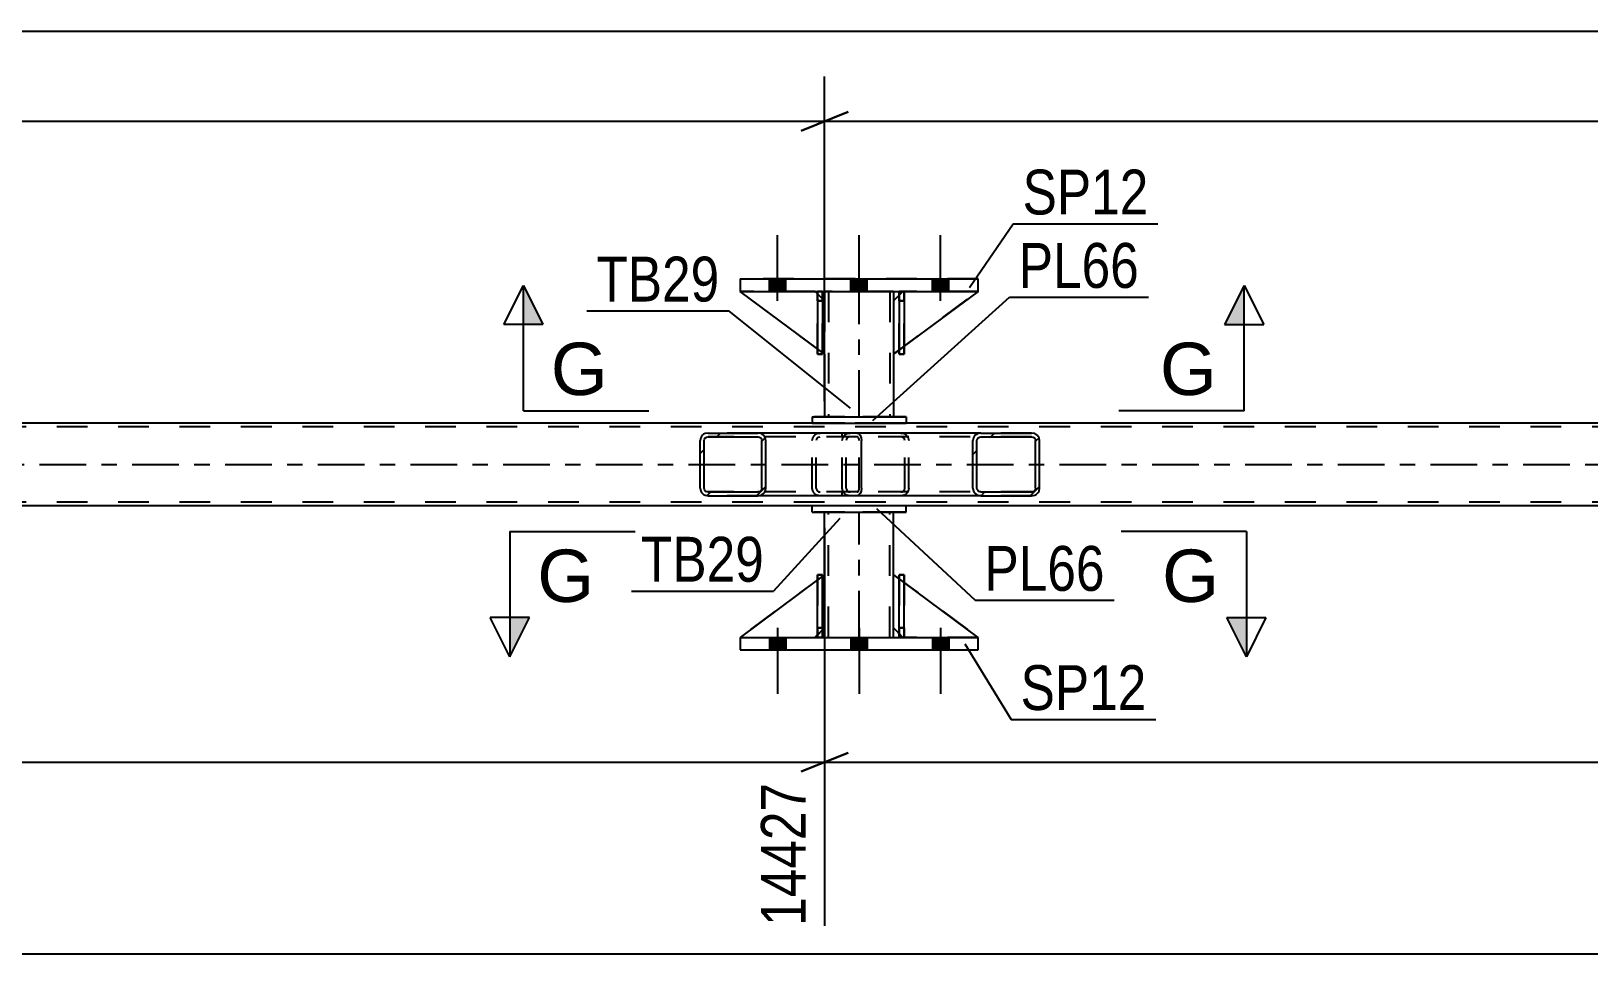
# Model space of a CAD drawing. Header units: millimetres. Extents: x 0 to 841, y 0 to 594.
# Drawn here: x 528.8 to 628.3, y 234.3 to 293.2 of the extents above; entities that cross this region are included whole.
import ezdxf

# ---------------------------------------------------------------- set-up
doc = ezdxf.new("R2010")
doc.units = ezdxf.units.MM
doc.linetypes.add('DXK_LINE_DOT2', pattern=[3.9198, 1.9599, -1.9599])
doc.linetypes.add('DXK_LINE_DOT3', pattern=[5.9187, 2.979, -0.9799, 0.9799, -0.9799])
doc.styles.add('Arial', font='arial.ttf', dxfattribs={"height": 0.2})
doc.styles.add('Arial Narrow', font='ARIALN.TTF', dxfattribs={"height": 0.2})

# ---------------------------------------------------------------- blocks, each defined once
blk = doc.blocks.new('Part-232924665-3623 - 3479')
at = {"color": 2, "linetype": 'Continuous'}
for p, q in [((584.564, 276.58), (584.244, 276.58)), ((584.244, 276.58), (584.244, 272.58)), ((584.564, 276.58), (584.564, 276.58)), ((584.564, 276.58), (584.564, 272.58)), ((584.564, 272.58), (584.244, 272.58))]:
    blk.add_line(p, q, dxfattribs=at)
at = {"color": 7, "linetype": 'DXK_LINE_DOT2'}
for p, q in [((584.244, 275.98), (584.244, 276.58)), ((584.564, 275.98), (584.564, 276.58)), ((584.564, 276.58), (584.564, 276.58)), ((584.564, 275.98), (584.244, 275.98)), ((584.244, 275.98), (584.244, 272.58)), ((584.564, 272.58), (584.564, 275.98))]:
    blk.add_line(p, q, dxfattribs=at)
blk = doc.blocks.new('Part-232924665-3622 - 3479')
at = {"color": 7, "linetype": 'DXK_LINE_DOT2'}
for p, q in [((579.044, 275.98), (579.044, 276.58)), ((579.044, 276.58), (579.044, 276.58)), ((579.044, 276.58), (579.044, 272.58)), ((579.364, 276.58), (579.044, 276.58)), ((579.364, 275.98), (579.364, 276.58)), ((579.364, 272.58), (579.364, 276.58)), ((579.044, 272.58), (579.044, 275.98)), ((579.044, 275.98), (579.364, 275.98)), ((579.364, 275.98), (579.364, 272.58)), ((579.044, 272.58), (579.364, 272.58))]:
    blk.add_line(p, q, dxfattribs=at)
blk = doc.blocks.new('Bolt-232924665-3484 - 3479')
at = {"linetype": 'Continuous'}
for points in [[(577.01, 254.5), (575.97, 254.5), (575.97, 253.7), (577.01, 253.7)], [(577.01, 254.5), (575.97, 254.5), (575.97, 253.7), (577.01, 253.7)], [(577.01, 254.5), (575.97, 254.5), (575.97, 253.7), (577.01, 253.7)], [(582.21, 254.5), (581.17, 254.5), (581.17, 253.7), (582.21, 253.7)], [(582.21, 254.5), (581.17, 254.5), (581.17, 253.7), (582.21, 253.7)], [(587.41, 254.5), (586.37, 254.5), (586.37, 253.7), (587.41, 253.7)], [(587.41, 254.5), (586.37, 254.5), (586.37, 253.7), (587.41, 253.7)], [(587.41, 254.5), (586.37, 254.5), (586.37, 253.7), (587.41, 253.7)]]:
    blk.add_hatch(color=1, dxfattribs=at).paths.add_polyline_path(points)
at = {"color": 1, "linetype": 'Continuous'}
for p, q in [((576.49, 255.1), (576.49, 250.9)), ((576.49, 255.1), (576.49, 250.9)), ((576.49, 255.1), (576.49, 250.9)), ((581.69, 255.1), (581.69, 250.9)), ((581.69, 255.1), (581.69, 250.9)), ((586.89, 255.1), (586.89, 250.9)), ((586.89, 255.1), (586.89, 250.9)), ((586.89, 255.1), (586.89, 250.9)), ((575.97, 254.5), (575.97, 253.7)), ((575.97, 254.5), (575.97, 253.7)), ((575.97, 254.5), (575.97, 253.7)), ((577.01, 254.5), (577.01, 253.7)), ((577.01, 254.5), (577.01, 253.7)), ((577.01, 254.5), (577.01, 253.7)), ((581.17, 254.5), (581.17, 253.7)), ((581.17, 254.5), (581.17, 253.7)), ((582.21, 254.5), (582.21, 253.7)), ((582.21, 254.5), (582.21, 253.7)), ((586.37, 254.5), (586.37, 253.7)), ((586.37, 254.5), (586.37, 253.7)), ((586.37, 254.5), (586.37, 253.7)), ((587.41, 254.5), (587.41, 253.7)), ((587.41, 254.5), (587.41, 253.7)), ((587.41, 254.5), (587.41, 253.7))]:
    blk.add_line(p, q, dxfattribs=at)
blk = doc.blocks.new('Bolt-232924665-3485 - 3479')
at = {"linetype": 'Continuous'}
for points in [[(575.97, 276.58), (577.01, 276.58), (577.01, 277.38), (575.97, 277.38)], [(575.97, 276.58), (577.01, 276.58), (577.01, 277.38), (575.97, 277.38)], [(575.97, 276.58), (577.01, 276.58), (577.01, 277.38), (575.97, 277.38)], [(581.17, 276.58), (582.21, 276.58), (582.21, 277.38), (581.17, 277.38)], [(581.17, 276.58), (582.21, 276.58), (582.21, 277.38), (581.17, 277.38)], [(586.37, 276.58), (587.41, 276.58), (587.41, 277.38), (586.37, 277.38)], [(586.37, 276.58), (587.41, 276.58), (587.41, 277.38), (586.37, 277.38)], [(586.37, 276.58), (587.41, 276.58), (587.41, 277.38), (586.37, 277.38)]]:
    blk.add_hatch(color=1, dxfattribs=at).paths.add_polyline_path(points)
at = {"color": 1, "linetype": 'Continuous'}
for p, q in [((576.49, 275.98), (576.49, 280.18)), ((576.49, 275.98), (576.49, 280.18)), ((576.49, 275.98), (576.49, 280.18)), ((581.69, 275.98), (581.69, 280.18)), ((581.69, 275.98), (581.69, 280.18)), ((586.89, 275.98), (586.89, 280.18)), ((586.89, 275.98), (586.89, 280.18)), ((586.89, 275.98), (586.89, 280.18)), ((575.97, 276.58), (575.97, 277.38)), ((575.97, 276.58), (575.97, 277.38)), ((575.97, 276.58), (575.97, 277.38)), ((577.01, 276.58), (577.01, 277.38)), ((577.01, 276.58), (577.01, 277.38)), ((577.01, 276.58), (577.01, 277.38)), ((581.17, 276.58), (581.17, 277.38)), ((581.17, 276.58), (581.17, 277.38)), ((582.21, 276.58), (582.21, 277.38)), ((582.21, 276.58), (582.21, 277.38)), ((586.37, 276.58), (586.37, 277.38)), ((586.37, 276.58), (586.37, 277.38)), ((586.37, 276.58), (586.37, 277.38)), ((587.41, 276.58), (587.41, 277.38)), ((587.41, 276.58), (587.41, 277.38)), ((587.41, 276.58), (587.41, 277.38))]:
    blk.add_line(p, q, dxfattribs=at)
blk = doc.blocks.new('Part-232924665-3645 - 3479')
at = {"color": 7, "linetype": 'DXK_LINE_DOT2'}
for p, q in [((579.49, 272.58), (574.09, 276.58)), ((574.09, 276.58), (578.89, 276.58)), ((578.89, 276.58), (579.49, 275.98)), ((579.49, 275.98), (578.89, 276.58)), ((579.49, 275.98), (579.49, 272.58)), ((579.49, 275.98), (579.49, 275.98)), ((579.49, 275.98), (579.49, 272.58))]:
    blk.add_line(p, q, dxfattribs=at)
blk = doc.blocks.new('Part-232924665-3565 - 3479')
at = {"color": 2, "linetype": 'Continuous'}
for p, q in [((574.09, 254.5), (574.09, 253.7)), ((574.09, 254.5), (589.29, 254.5)), ((574.09, 253.7), (589.29, 253.7)), ((589.29, 253.7), (589.29, 254.5))]:
    blk.add_line(p, q, dxfattribs=at)
at = {"color": 7, "linetype": 'DXK_LINE_DOT2'}
for p, q in [((574.09, 254.5), (589.29, 254.5)), ((574.09, 253.7), (589.29, 253.7))]:
    blk.add_line(p, q, dxfattribs=at)
blk = doc.blocks.new('Part-232924665-3585 - 3479')
at = {"color": 7, "linetype": 'DXK_LINE_DOT2'}
for p, q in [((583.891, 255.099), (583.891, 258.499)), ((583.891, 258.499), (589.29, 254.499)), ((584.491, 254.499), (583.891, 255.099)), ((589.29, 254.499), (584.491, 254.499))]:
    blk.add_line(p, q, dxfattribs=at)
blk = doc.blocks.new('Part-232924665-3574 - 3479')
at = {"color": 7, "linetype": 'DXK_LINE_DOT2'}
for p, q in [((579.364, 258.499), (579.044, 258.499)), ((579.044, 255.099), (579.044, 258.499)), ((579.044, 254.499), (579.044, 258.499)), ((579.364, 258.499), (579.364, 255.099)), ((579.364, 254.499), (579.364, 258.499)), ((579.364, 255.099), (579.044, 255.099)), ((579.044, 254.499), (579.044, 255.099)), ((579.364, 255.099), (579.364, 254.499)), ((579.364, 254.499), (579.044, 254.499)), ((579.364, 254.499), (579.364, 254.499))]:
    blk.add_line(p, q, dxfattribs=at)
blk = doc.blocks.new('Part-232924665-3642 - 3479')
at = {"color": 2, "linetype": 'Continuous'}
for p, q in [((579.364, 276.58), (579.044, 276.58)), ((579.044, 276.58), (579.044, 272.58)), ((579.364, 276.58), (579.364, 276.58)), ((579.364, 276.58), (579.364, 272.58)), ((579.364, 272.58), (579.044, 272.58))]:
    blk.add_line(p, q, dxfattribs=at)
at = {"color": 7, "linetype": 'DXK_LINE_DOT2'}
for p, q in [((579.044, 275.98), (579.044, 276.58)), ((579.364, 275.98), (579.364, 276.58)), ((579.364, 276.58), (579.364, 276.58)), ((579.364, 275.98), (579.044, 275.98)), ((579.044, 275.98), (579.044, 272.58)), ((579.364, 272.58), (579.364, 275.98))]:
    blk.add_line(p, q, dxfattribs=at)
blk = doc.blocks.new('Part-232924665-3648 - 3479')
at = {"color": 2, "linetype": 'Continuous'}
for p, q in [((579.044, 272.91), (574.09, 276.58)), ((579.044, 276.426), (578.89, 276.58)), ((579.49, 275.98), (579.364, 276.106)), ((579.49, 275.98), (579.49, 275.98)), ((579.49, 272.58), (579.49, 275.98)), ((579.364, 272.673), (579.49, 272.58)), ((579.49, 272.58), (579.49, 272.58))]:
    blk.add_line(p, q, dxfattribs=at)
at = {"color": 7, "linetype": 'DXK_LINE_DOT2'}
for p, q in [((578.89, 276.58), (574.09, 276.58)), ((578.89, 276.58), (579.49, 275.98)), ((579.364, 276.106), (579.044, 276.426)), ((579.49, 275.98), (579.49, 272.58)), ((579.364, 272.673), (579.044, 272.91))]:
    blk.add_line(p, q, dxfattribs=at)
blk = doc.blocks.new('Part-232924665-14443 - 3479')
at = {"linetype": 'Continuous'}
h = blk.add_hatch(dxfattribs=at)
h.set_pattern_fill('', scale=0.7, style=0, pattern_type=0)
h.set_pattern_definition([(45, (575.6977, 267.2436), (-1.57154, 1.57154), [])])
h.paths.add_polyline_path([(575.736, 267.06), (575.698, 267.244), (575.589, 267.399), (575.426, 267.503), (575.233, 267.54), (572.049, 267.54), (571.857, 267.503), (571.693, 267.399), (571.584, 267.244), (571.546, 267.06), (571.546, 264.02), (571.584, 263.836), (571.693, 263.68), (571.857, 263.576), (572.049, 263.54), (575.233, 263.54), (575.426, 263.576), (575.589, 263.68), (575.698, 263.836), (575.736, 264.02)])
h.paths.add_polyline_path([(575.465, 263.928), (575.411, 263.85), (575.329, 263.798), (575.233, 263.78), (572.049, 263.78), (571.953, 263.798), (571.871, 263.85), (571.817, 263.928), (571.798, 264.02), (571.798, 267.06), (571.817, 267.152), (571.871, 267.23), (571.953, 267.282), (572.049, 267.3), (575.233, 267.3), (575.329, 267.282), (575.411, 267.23), (575.465, 267.152), (575.485, 267.06), (575.485, 264.02)])
at = {"color": 2, "linetype": 'Continuous'}
for p, q in [((572.049, 267.54), (571.857, 267.503)), ((572.049, 267.54), (575.233, 267.54)), ((581.565, 267.54), (575.233, 267.54)), ((575.426, 267.503), (575.233, 267.54)), ((581.565, 267.54), (581.668, 267.503)), ((581.668, 267.503), (581.756, 267.399)), ((571.584, 267.244), (571.546, 267.06)), ((571.546, 264.02), (571.546, 267.06)), ((571.798, 267.06), (571.817, 267.152)), ((571.798, 264.02), (571.798, 267.06)), ((571.817, 267.152), (571.871, 267.23)), ((571.871, 267.23), (571.953, 267.282)), ((571.953, 267.282), (572.049, 267.3)), ((572.049, 267.3), (575.233, 267.3)), ((575.233, 267.3), (575.329, 267.282)), ((575.329, 267.282), (575.411, 267.23)), ((575.411, 267.23), (575.465, 267.152)), ((575.465, 267.152), (575.485, 267.06)), ((575.485, 264.02), (575.485, 267.06)), ((575.736, 267.06), (575.698, 267.244)), ((575.736, 264.02), (575.736, 267.06)), ((581.756, 267.399), (581.815, 267.244)), ((581.815, 267.244), (581.836, 267.06)), ((581.836, 264.02), (581.836, 267.06)), ((571.546, 264.02), (571.584, 263.836)), ((571.817, 263.928), (571.798, 264.02)), ((571.871, 263.85), (571.817, 263.928)), ((571.857, 263.576), (572.049, 263.54)), ((571.953, 263.798), (571.871, 263.85)), ((572.049, 263.78), (571.953, 263.798)), ((572.049, 263.78), (575.233, 263.78)), ((572.049, 263.54), (575.233, 263.54)), ((575.329, 263.798), (575.233, 263.78)), ((575.233, 263.54), (575.426, 263.576)), ((581.565, 263.54), (575.233, 263.54)), ((575.411, 263.85), (575.329, 263.798)), ((575.465, 263.928), (575.411, 263.85)), ((575.485, 264.02), (575.465, 263.928)), ((575.698, 263.836), (575.736, 264.02)), ((581.668, 263.576), (581.565, 263.54)), ((581.756, 263.68), (581.668, 263.576)), ((581.815, 263.836), (581.756, 263.68)), ((581.836, 264.02), (581.815, 263.836))]:
    blk.add_line(p, q, dxfattribs=at)
at = {"color": 7, "linetype": 'DXK_LINE_DOT2'}
for p, q in [((575.233, 267.54), (572.049, 267.54)), ((579.007, 267.503), (579.199, 267.54)), ((580.609, 267.3), (580.609, 267.54)), ((581.565, 267.3), (572.049, 267.3)), ((578.696, 267.06), (578.735, 267.244)), ((578.696, 264.02), (578.696, 267.06)), ((578.967, 267.152), (578.948, 267.06)), ((578.948, 264.02), (578.948, 267.06)), ((579.021, 267.23), (578.967, 267.152)), ((579.021, 267.23), (579.043, 267.244)), ((579.043, 267.244), (579.103, 267.282)), ((579.103, 267.282), (579.199, 267.3)), ((581.617, 267.282), (581.565, 267.3)), ((581.661, 267.23), (581.617, 267.282)), ((581.69, 267.152), (581.661, 267.23)), ((581.7, 267.06), (581.69, 267.152)), ((581.7, 264.02), (581.7, 267.06)), ((581.565, 263.78), (572.049, 263.78)), ((575.233, 263.54), (572.049, 263.54)), ((578.735, 263.836), (578.696, 264.02)), ((578.948, 264.02), (578.967, 263.928)), ((578.967, 263.928), (579.021, 263.85)), ((579.199, 263.54), (579.007, 263.576)), ((579.021, 263.85), (579.103, 263.798)), ((579.103, 263.798), (579.199, 263.78)), ((580.609, 263.54), (580.609, 263.78)), ((581.565, 263.78), (581.617, 263.798)), ((581.617, 263.798), (581.661, 263.85)), ((581.661, 263.85), (581.69, 263.928)), ((581.69, 263.928), (581.7, 264.02))]:
    blk.add_line(p, q, dxfattribs=at)
at = {"color": 2, "linetype": 'Continuous'}
for centre, start, end in [((572.034, 267.045), 111.1941, 156.15059), ((575.248, 267.045), 23.84941, 68.8059), ((572.034, 264.035), 203.84941, 248.8059), ((575.248, 264.035), 291.1941, 336.15059)]:
    blk.add_arc(centre, 0.492, start, end, dxfattribs=at)
at = {"color": 7, "linetype": 'DXK_LINE_DOT2'}
for centre, start, end in [((579.185, 267.045), 111.1941, 156.15059), ((579.185, 264.035), 203.84941, 248.8059)]:
    blk.add_arc(centre, 0.492, start, end, dxfattribs=at)
blk = doc.blocks.new('Part-232924665-3560 - 3479')
at = {"color": 2, "linetype": 'Continuous'}
for p, q in [((583.891, 255.099), (583.891, 258.499)), ((584.244, 258.237), (583.891, 258.499)), ((589.29, 254.5), (584.564, 258)), ((584.244, 254.746), (583.891, 255.099))]:
    blk.add_line(p, q, dxfattribs=at)
at = {"color": 7, "linetype": 'DXK_LINE_DOT2'}
for p, q in [((584.564, 258), (584.244, 258.237)), ((584.491, 254.499), (584.244, 254.746)), ((589.29, 254.499), (584.491, 254.499)), ((589.29, 254.5), (589.29, 254.499)), ((589.29, 254.499), (589.29, 254.5))]:
    blk.add_line(p, q, dxfattribs=at)
blk = doc.blocks.new('Part-232924665-3570 - 3479')
at = {"color": 2, "linetype": 'Continuous'}
for p, q in [((574.09, 277.38), (589.29, 277.38)), ((574.09, 277.38), (574.09, 276.58)), ((574.09, 276.58), (589.29, 276.58)), ((589.29, 276.58), (589.29, 277.38))]:
    blk.add_line(p, q, dxfattribs=at)
at = {"color": 7, "linetype": 'DXK_LINE_DOT2'}
for p, q in [((589.29, 277.38), (574.09, 277.38)), ((574.09, 276.58), (589.29, 276.58))]:
    blk.add_line(p, q, dxfattribs=at)
blk = doc.blocks.new('Part-232924665-3620 - 3479')
at = {"color": 2, "linetype": 'Continuous'}
for p, q in [((579.49, 258.499), (579.49, 262.5)), ((583.89, 258.5), (583.89, 262.5)), ((579.49, 254.5), (579.49, 255.099)), ((583.89, 254.5), (583.89, 255.1))]:
    blk.add_line(p, q, dxfattribs=at)
at = {"color": 7, "linetype": 'DXK_LINE_DOT2'}
for p, q in [((583.89, 262.5), (579.49, 262.5)), ((579.73, 254.5), (579.73, 262.5)), ((583.65, 254.5), (583.65, 262.5)), ((579.49, 255.099), (579.49, 258.499)), ((583.89, 255.1), (583.89, 258.5)), ((579.49, 254.5), (583.89, 254.5))]:
    blk.add_line(p, q, dxfattribs=at)
at = {"color": 7, "linetype": 'DXK_LINE_DOT3'}
blk.add_line((581.69, 254.5), (581.69, 262.5), dxfattribs=at)
blk = doc.blocks.new('Part-232924665-3573 - 3479')
at = {"color": 7, "linetype": 'DXK_LINE_DOT2'}
for p, q in [((724.508, 267.94), (61.804, 267.94)), ((724.508, 268.18), (578.69, 268.18)), ((584.69, 268.18), (578.69, 268.18)), ((724.508, 263.14), (61.804, 263.14)), ((584.69, 262.9), (578.69, 262.9))]:
    blk.add_line(p, q, dxfattribs=at)
at = {"color": 2, "linetype": 'Continuous'}
for p, q in [((578.69, 268.18), (329.277, 268.18)), ((719.987, 268.18), (584.69, 268.18)), ((578.69, 262.9), (61.804, 262.9)), ((719.987, 262.9), (584.69, 262.9))]:
    blk.add_line(p, q, dxfattribs=at)
at = {"color": 7, "linetype": 'DXK_LINE_DOT3'}
blk.add_line((61.804, 265.54), (724.169, 265.54), dxfattribs=at)
blk = doc.blocks.new('Part-232924665-3575 - 3479')
at = {"color": 2, "linetype": 'Continuous'}
for p, q in [((584.244, 254.499), (584.244, 258.499)), ((584.244, 258.499), (584.564, 258.499)), ((584.564, 254.499), (584.564, 258.499)), ((584.244, 254.499), (584.244, 254.499)), ((584.564, 254.499), (584.244, 254.499))]:
    blk.add_line(p, q, dxfattribs=at)
at = {"color": 7, "linetype": 'DXK_LINE_DOT2'}
for p, q in [((584.244, 258.499), (584.244, 255.099)), ((584.564, 255.099), (584.564, 258.499)), ((584.244, 255.099), (584.244, 254.499)), ((584.244, 255.099), (584.564, 255.099)), ((584.564, 254.499), (584.564, 255.099)), ((584.564, 254.499), (584.564, 254.499))]:
    blk.add_line(p, q, dxfattribs=at)
blk = doc.blocks.new('Part-232924665-3576 - 3479')
at = {"color": 2, "linetype": 'Continuous'}
for p, q in [((579.044, 254.499), (579.044, 258.499)), ((579.044, 258.499), (579.364, 258.499)), ((579.364, 254.499), (579.364, 258.499)), ((579.044, 254.499), (579.044, 254.499)), ((579.364, 254.499), (579.044, 254.499))]:
    blk.add_line(p, q, dxfattribs=at)
at = {"color": 7, "linetype": 'DXK_LINE_DOT2'}
for p, q in [((579.044, 258.499), (579.044, 255.099)), ((579.364, 255.099), (579.364, 258.499)), ((579.044, 255.099), (579.044, 254.499)), ((579.044, 255.099), (579.364, 255.099)), ((579.364, 254.499), (579.364, 255.099)), ((579.364, 254.499), (579.364, 254.499))]:
    blk.add_line(p, q, dxfattribs=at)
blk = doc.blocks.new('Part-232924665-3654 - 3479')
at = {"color": 7, "linetype": 'DXK_LINE_DOT2'}
for p, q in [((584.491, 276.58), (584.244, 276.333)), ((589.29, 276.58), (584.491, 276.58)), ((584.564, 273.079), (584.244, 272.842))]:
    blk.add_line(p, q, dxfattribs=at)
at = {"color": 2, "linetype": 'Continuous'}
for p, q in [((589.29, 276.58), (584.564, 273.079)), ((584.244, 276.333), (583.891, 275.98)), ((583.891, 275.98), (583.891, 272.58)), ((584.244, 272.842), (583.891, 272.58))]:
    blk.add_line(p, q, dxfattribs=at)
blk = doc.blocks.new('Part-232924665-3579 - 3479')
at = {"color": 7, "linetype": 'DXK_LINE_DOT2'}
for p, q in [((579.49, 258.499), (574.09, 254.499)), ((579.49, 255.099), (579.49, 258.499)), ((579.49, 258.499), (579.49, 255.099)), ((578.89, 254.499), (579.49, 255.099)), ((579.49, 255.099), (578.89, 254.499)), ((579.49, 255.099), (579.49, 255.099)), ((574.09, 254.499), (578.89, 254.499))]:
    blk.add_line(p, q, dxfattribs=at)
blk = doc.blocks.new('Part-232924665-3582 - 3479')
at = {"color": 2, "linetype": 'Continuous'}
for p, q in [((579.044, 258.169), (574.09, 254.499)), ((579.49, 258.499), (579.364, 258.406)), ((579.49, 255.099), (579.49, 258.499)), ((579.044, 254.653), (578.89, 254.499)), ((579.49, 255.099), (579.364, 254.973)), ((579.49, 255.099), (579.49, 255.099))]:
    blk.add_line(p, q, dxfattribs=at)
at = {"color": 7, "linetype": 'DXK_LINE_DOT2'}
for p, q in [((579.364, 258.406), (579.044, 258.169)), ((579.49, 255.099), (579.49, 258.499)), ((579.49, 255.099), (578.89, 254.499)), ((579.364, 254.973), (579.044, 254.653)), ((574.09, 254.499), (578.89, 254.499))]:
    blk.add_line(p, q, dxfattribs=at)
blk = doc.blocks.new('Part-232924665-3600 - 3479')
at = {"color": 2, "linetype": 'Continuous'}
for p, q in [((578.69, 268.58), (584.69, 268.58)), ((578.69, 268.58), (578.69, 268.18)), ((584.69, 268.58), (584.69, 268.18)), ((578.69, 268.18), (584.69, 268.18))]:
    blk.add_line(p, q, dxfattribs=at)
at = {"color": 7, "linetype": 'DXK_LINE_DOT2'}
for p, q in [((578.69, 268.58), (578.69, 268.58)), ((584.69, 268.58), (578.69, 268.58)), ((584.69, 268.58), (584.69, 268.58)), ((578.69, 268.18), (584.69, 268.18))]:
    blk.add_line(p, q, dxfattribs=at)
blk = doc.blocks.new('Part-232924665-3605 - 3479')
at = {"color": 2, "linetype": 'Continuous'}
for p, q in [((584.69, 262.9), (578.69, 262.9)), ((578.69, 262.5), (578.69, 262.9)), ((578.69, 262.5), (584.69, 262.5)), ((584.69, 262.5), (584.69, 262.9))]:
    blk.add_line(p, q, dxfattribs=at)
at = {"color": 7, "linetype": 'DXK_LINE_DOT2'}
for p, q in [((584.69, 262.9), (578.69, 262.9)), ((578.69, 262.9), (578.69, 262.9)), ((584.69, 262.5), (578.69, 262.5)), ((584.69, 262.9), (584.69, 262.9))]:
    blk.add_line(p, q, dxfattribs=at)
blk = doc.blocks.new('Part-232924665-3621 - 3479')
at = {"color": 7, "linetype": 'DXK_LINE_DOT2'}
for p, q in [((584.244, 275.98), (584.244, 276.58)), ((584.244, 276.58), (584.244, 276.58)), ((584.244, 276.58), (584.244, 272.58)), ((584.564, 276.58), (584.244, 276.58)), ((584.564, 275.98), (584.564, 276.58)), ((584.564, 272.58), (584.564, 276.58)), ((584.244, 272.58), (584.244, 275.98)), ((584.244, 275.98), (584.564, 275.98)), ((584.564, 275.98), (584.564, 272.58)), ((584.244, 272.58), (584.564, 272.58))]:
    blk.add_line(p, q, dxfattribs=at)
blk = doc.blocks.new('Part-232924665-3651 - 3479')
at = {"color": 7, "linetype": 'DXK_LINE_DOT2'}
for p, q in [((584.491, 276.58), (583.891, 275.98)), ((583.891, 272.58), (589.29, 276.58)), ((589.29, 276.58), (584.491, 276.58)), ((583.891, 275.98), (583.891, 272.58))]:
    blk.add_line(p, q, dxfattribs=at)
blk = doc.blocks.new('Part-232924665-3655 - 3479')
at = {"color": 7, "linetype": 'DXK_LINE_DOT2'}
for p, q in [((584.564, 258.499), (584.244, 258.499)), ((584.244, 255.099), (584.244, 258.499)), ((584.244, 254.499), (584.244, 258.499)), ((584.564, 258.499), (584.564, 255.099)), ((584.564, 254.499), (584.564, 258.499)), ((584.564, 255.099), (584.244, 255.099)), ((584.244, 254.499), (584.244, 255.099)), ((584.564, 255.099), (584.564, 254.499)), ((584.564, 254.499), (584.244, 254.499)), ((584.564, 254.499), (584.564, 254.499))]:
    blk.add_line(p, q, dxfattribs=at)
blk = doc.blocks.new('Part-232924665-3738 - 3479')
at = {"linetype": 'Continuous'}
h = blk.add_hatch(dxfattribs=at)
h.set_pattern_fill('', scale=0.7, style=0, pattern_type=0)
h.set_pattern_definition([(45, (593.176, 267.2436), (-1.57154, 1.57154), [])])
h.paths.add_polyline_path([(593.215, 267.06), (593.176, 267.244), (593.065, 267.399), (592.9, 267.503), (592.704, 267.54), (589.469, 267.54), (589.273, 267.503), (589.108, 267.399), (588.997, 267.244), (588.958, 267.06), (588.958, 264.02), (588.997, 263.836), (589.108, 263.68), (589.273, 263.576), (589.469, 263.54), (592.704, 263.54), (592.9, 263.576), (593.065, 263.68), (593.176, 263.836), (593.215, 264.02)])
h.paths.add_polyline_path([(592.94, 263.928), (592.885, 263.85), (592.802, 263.798), (592.704, 263.78), (589.469, 263.78), (589.371, 263.798), (589.288, 263.85), (589.233, 263.928), (589.214, 264.02), (589.214, 267.06), (589.233, 267.152), (589.288, 267.23), (589.371, 267.282), (589.469, 267.3), (592.704, 267.3), (592.802, 267.282), (592.885, 267.23), (592.94, 267.152), (592.959, 267.06), (592.959, 264.02)])
at = {"color": 7, "linetype": 'DXK_LINE_DOT2'}
for p, q in [((580.924, 267.503), (581.12, 267.54)), ((581.565, 267.54), (581.12, 267.54)), ((584.355, 267.54), (584.55, 267.503)), ((592.704, 267.54), (589.469, 267.54)), ((580.609, 267.06), (580.648, 267.244)), ((580.609, 264.02), (580.609, 267.06)), ((580.884, 267.152), (580.864, 267.06)), ((580.864, 264.02), (580.864, 267.06)), ((580.939, 267.23), (580.884, 267.152)), ((581.022, 267.282), (580.939, 267.23)), ((581.12, 267.3), (581.022, 267.282)), ((592.704, 267.3), (581.12, 267.3)), ((584.452, 267.282), (584.355, 267.3)), ((584.535, 267.23), (584.452, 267.282)), ((584.591, 267.152), (584.535, 267.23)), ((584.61, 267.06), (584.591, 267.152)), ((584.61, 264.02), (584.61, 267.06)), ((584.827, 267.244), (584.866, 267.06)), ((584.866, 264.02), (584.866, 267.06)), ((580.648, 263.836), (580.609, 264.02)), ((580.864, 264.02), (580.884, 263.928)), ((580.884, 263.928), (580.939, 263.85)), ((581.12, 263.54), (580.924, 263.576)), ((580.939, 263.85), (581.022, 263.798)), ((581.022, 263.798), (581.12, 263.78)), ((592.704, 263.78), (581.12, 263.78)), ((581.565, 263.54), (581.12, 263.54)), ((584.355, 263.78), (584.452, 263.798)), ((584.55, 263.576), (584.355, 263.54)), ((584.452, 263.798), (584.535, 263.85)), ((584.535, 263.85), (584.591, 263.928)), ((584.591, 263.928), (584.61, 264.02)), ((584.866, 264.02), (584.827, 263.836)), ((592.704, 263.54), (589.469, 263.54))]:
    blk.add_line(p, q, dxfattribs=at)
at = {"color": 2, "linetype": 'Continuous'}
for p, q in [((589.469, 267.54), (581.565, 267.54)), ((589.469, 267.54), (589.273, 267.503)), ((589.469, 267.54), (592.704, 267.54)), ((592.9, 267.503), (592.704, 267.54)), ((588.997, 267.244), (588.958, 267.06)), ((588.958, 264.02), (588.958, 267.06)), ((589.214, 267.06), (589.233, 267.152)), ((589.214, 264.02), (589.214, 267.06)), ((589.233, 267.152), (589.288, 267.23)), ((589.288, 267.23), (589.371, 267.282)), ((589.371, 267.282), (589.469, 267.3)), ((589.469, 267.3), (592.704, 267.3)), ((592.704, 267.3), (592.802, 267.282)), ((592.802, 267.282), (592.885, 267.23)), ((592.885, 267.23), (592.94, 267.152)), ((592.94, 267.152), (592.959, 267.06)), ((592.959, 264.02), (592.959, 267.06)), ((593.215, 267.06), (593.176, 267.244)), ((593.215, 264.02), (593.215, 267.06)), ((589.469, 263.54), (581.565, 263.54)), ((588.958, 264.02), (588.997, 263.836)), ((589.233, 263.928), (589.214, 264.02)), ((589.288, 263.85), (589.233, 263.928)), ((589.273, 263.576), (589.469, 263.54)), ((589.371, 263.798), (589.288, 263.85)), ((589.469, 263.78), (589.371, 263.798)), ((589.469, 263.78), (592.704, 263.78)), ((589.469, 263.54), (592.704, 263.54)), ((592.802, 263.798), (592.704, 263.78)), ((592.704, 263.54), (592.9, 263.576)), ((592.885, 263.85), (592.802, 263.798)), ((592.94, 263.928), (592.885, 263.85)), ((592.959, 264.02), (592.94, 263.928)), ((593.176, 263.836), (593.215, 264.02))]:
    blk.add_line(p, q, dxfattribs=at)
at = {"color": 7, "linetype": 'DXK_LINE_DOT2'}
for centre, start, end in [((581.1, 267.039), 110.75832, 155.68004), ((584.374, 267.039), 24.31996, 69.24168), ((581.1, 264.041), 204.31996, 249.24168), ((584.374, 264.041), 290.75832, 335.68004)]:
    blk.add_arc(centre, 0.496, start, end, dxfattribs=at)
at = {"color": 2, "linetype": 'Continuous'}
for centre, start, end in [((589.449, 267.039), 110.75832, 155.68004), ((592.724, 267.039), 24.31996, 69.24168), ((589.449, 264.041), 204.31996, 249.24168), ((592.724, 264.041), 290.75832, 335.68004)]:
    blk.add_arc(centre, 0.496, start, end, dxfattribs=at)
blk = doc.blocks.new('Part-232924665-3759 - 3479')
at = {"color": 2, "linetype": 'Continuous'}
for p, q in [((579.49, 276.58), (579.49, 275.98)), ((583.89, 276.58), (583.89, 275.98)), ((579.49, 272.58), (579.49, 268.58)), ((583.89, 272.58), (583.89, 268.58))]:
    blk.add_line(p, q, dxfattribs=at)
at = {"color": 7, "linetype": 'DXK_LINE_DOT2'}
for p, q in [((583.89, 276.58), (579.49, 276.58)), ((579.73, 276.58), (579.73, 268.58)), ((583.65, 276.58), (583.65, 268.58)), ((579.49, 275.98), (579.49, 272.58)), ((583.89, 275.98), (583.89, 272.58)), ((583.89, 268.58), (579.49, 268.58))]:
    blk.add_line(p, q, dxfattribs=at)
at = {"color": 7, "linetype": 'DXK_LINE_DOT3'}
blk.add_line((581.69, 268.58), (581.69, 276.58), dxfattribs=at)
blk = doc.blocks.new('StraightDimension-232924665-29143 - 3479')
at = {"color": 7, "linetype": 'Continuous'}
for p, q in [((579.49, 269.58), (579.49, 290.292)), ((324.077, 287.442), (579.49, 287.442)), ((577.99, 286.842), (580.99, 288.042))]:
    blk.add_line(p, q, dxfattribs=at)
blk = doc.blocks.new('StraightDimension-232924665-29074 - 3479')
at = {"color": 7, "linetype": 'Continuous'}
for p, q in [((579.49, 261.5), (579.49, 236.088)), ((577.99, 245.929), (580.99, 247.129)), ((324.077, 246.529), (579.49, 246.529))]:
    blk.add_line(p, q, dxfattribs=at)
at = {"color": 0, "linetype": 'Continuous'}
blk.add_wipeout([(578.89, 245.829), (574.69, 245.829), (574.69, 235.488), (578.89, 235.488)], dxfattribs=at)
at = {"color": 3, "linetype": 'Continuous', "style": 'Arial Narrow'}
blk.add_text('14427', height=2.8633, rotation=90.00021, dxfattribs=at).set_placement((578.29, 236.088))
blk = doc.blocks.new('StraightDimension-232924665-17320 - 3479')
at = {"color": 7, "linetype": 'Continuous'}
blk.add_line((49.063, 234.299), (725.81, 234.299), dxfattribs=at)
blk = doc.blocks.new('StraightDimension-232924665-29073 - 3479')
at = {"color": 7, "linetype": 'Continuous'}
for p, q in [((724.584, 262.788), (724.584, 236.088)), ((579.49, 261.5), (579.49, 236.088)), ((580.99, 247.129), (577.99, 245.929)), ((723.084, 245.929), (726.084, 247.129)), ((579.49, 246.529), (724.584, 246.529))]:
    blk.add_line(p, q, dxfattribs=at)
at = {"color": 0}
blk.add_wipeout([(656.293, 247.279), (656.293, 251.479), (647.781, 251.479), (647.781, 247.279)], dxfattribs=at)
at = {"color": 3, "style": 'Arial Narrow'}
blk.add_text('3627', height=2.8633, dxfattribs=at).set_placement((648.381, 247.879))
at = {"color": 0, "linetype": 'Continuous'}
blk.add_wipeout([(723.984, 245.829), (719.784, 245.829), (719.784, 235.488), (723.984, 235.488)], dxfattribs=at)
at = {"color": 3, "linetype": 'Continuous', "style": 'Arial Narrow'}
blk.add_text('18054', height=2.8633, rotation=90.00021, dxfattribs=at).set_placement((723.384, 236.088))
blk = doc.blocks.new('StraightDimension-232924665-29142 - 3479')
at = {"color": 7, "linetype": 'Continuous'}
for p, q in [((579.49, 269.58), (579.49, 290.292)), ((724.584, 268.137), (724.584, 290.292)), ((580.99, 288.042), (577.99, 286.842)), ((579.49, 287.442), (724.584, 287.442)), ((723.084, 286.842), (726.084, 288.042))]:
    blk.add_line(p, q, dxfattribs=at)
at = {"color": 0}
blk.add_wipeout([(656.293, 288.192), (656.293, 292.392), (647.781, 292.392), (647.781, 288.192)], dxfattribs=at)
at = {"color": 3, "style": 'Arial Narrow'}
blk.add_text('3627', height=2.8633, dxfattribs=at).set_placement((648.381, 288.792))
blk = doc.blocks.new('StraightDimension-232924665-29228 - 3479')
at = {"color": 7, "linetype": 'Continuous'}
blk.add_line((49.704, 293.195), (725.177, 293.195), dxfattribs=at)
blk = doc.blocks.new('Mark-232924665-3596 - 3479')
at = {"color": 30, "linetype": 'Continuous'}
for p, q in [((582.559, 268.333), (591.283, 276.208)), ((591.283, 276.208), (600.159, 276.208))]:
    blk.add_line(p, q, dxfattribs=at)
at = {"color": 0}
blk.add_wipeout([(599.559, 276.808), (599.559, 279.808), (591.883, 279.808), (591.883, 276.808)], dxfattribs=at)
blk.add_wipeout([(599.559, 276.808), (599.559, 279.808), (591.883, 279.808), (591.883, 276.808)], dxfattribs=at)
at = {"color": 3, "style": 'Arial Narrow'}
blk.add_text('PL66', height=2.8633, dxfattribs=at).set_placement((591.883, 276.808))
blk = doc.blocks.new('Mark-232924665-3561 - 3479')
at = {"color": 30, "linetype": 'Continuous'}
for p, q in [((588.444, 254.083), (591.398, 249.262)), ((591.398, 249.262), (600.637, 249.262))]:
    blk.add_line(p, q, dxfattribs=at)
at = {"color": 0}
blk.add_wipeout([(600.037, 249.862), (600.037, 252.862), (591.998, 252.862), (591.998, 249.862)], dxfattribs=at)
blk.add_wipeout([(600.037, 249.862), (600.037, 252.862), (591.998, 252.862), (591.998, 249.862)], dxfattribs=at)
at = {"color": 3, "style": 'Arial Narrow'}
blk.add_text('SP12', height=2.8633, dxfattribs=at).set_placement((591.998, 249.862))
blk = doc.blocks.new('Mark-232924665-3566 - 3479')
at = {"color": 30, "linetype": 'Continuous'}
for p, q in [((588.735, 276.826), (591.528, 280.892)), ((591.528, 280.892), (600.768, 280.892))]:
    blk.add_line(p, q, dxfattribs=at)
at = {"color": 0}
blk.add_wipeout([(600.168, 281.492), (600.168, 284.492), (592.128, 284.492), (592.128, 281.492)], dxfattribs=at)
blk.add_wipeout([(600.168, 281.492), (600.168, 284.492), (592.128, 284.492), (592.128, 281.492)], dxfattribs=at)
at = {"color": 3, "style": 'Arial Narrow'}
blk.add_text('SP12', height=2.8633, dxfattribs=at).set_placement((592.128, 281.492))
blk = doc.blocks.new('Mark-232924665-3601 - 3479')
at = {"color": 30, "linetype": 'Continuous'}
for p, q in [((582.792, 262.735), (589.094, 256.871)), ((589.094, 256.871), (597.97, 256.871))]:
    blk.add_line(p, q, dxfattribs=at)
at = {"color": 0}
blk.add_wipeout([(597.37, 257.471), (597.37, 260.471), (589.694, 260.471), (589.694, 257.471)], dxfattribs=at)
blk.add_wipeout([(597.37, 257.471), (597.37, 260.471), (589.694, 260.471), (589.694, 257.471)], dxfattribs=at)
at = {"color": 3, "style": 'Arial Narrow'}
blk.add_text('PL66', height=2.8633, dxfattribs=at).set_placement((589.694, 257.471))
blk = doc.blocks.new('Mark-232924665-3616 - 3479')
at = {"color": 30, "linetype": 'Continuous'}
for p in [(580.457, 262.09), (567.167, 257.454)]:
    blk.add_line(p, (576.222, 257.454), dxfattribs=at)
at = {"color": 0}
blk.add_wipeout([(575.622, 258.054), (575.622, 261.054), (567.767, 261.054), (567.767, 258.054)], dxfattribs=at)
blk.add_wipeout([(575.622, 258.054), (575.622, 261.054), (567.767, 261.054), (567.767, 258.054)], dxfattribs=at)
at = {"color": 3, "style": 'Arial Narrow'}
blk.add_text('TB29', height=2.8633, dxfattribs=at).set_placement((567.767, 258.054))
blk = doc.blocks.new('Mark-232924665-3755 - 3479')
at = {"color": 30, "linetype": 'Continuous'}
for p in [(564.323, 275.338), (581.146, 269.13)]:
    blk.add_line(p, (573.378, 275.338), dxfattribs=at)
at = {"color": 0}
blk.add_wipeout([(572.778, 275.938), (572.778, 278.938), (564.923, 278.938), (564.923, 275.938)], dxfattribs=at)
blk.add_wipeout([(572.778, 275.938), (572.778, 278.938), (564.923, 278.938), (564.923, 275.938)], dxfattribs=at)
at = {"color": 3, "style": 'Arial Narrow'}
blk.add_text('TB29', height=2.8633, dxfattribs=at).set_placement((564.923, 275.938))
blk = doc.blocks.new('SectionMark-232924665-3936 - 3479')
at = {"linetype": 'Continuous'}
for points in [[(561.513, 274.467), (560.263, 274.467), (560.263, 276.967)], [(606.273, 274.467), (605.023, 274.467), (606.273, 276.967)]]:
    blk.add_hatch(color=6, dxfattribs=at).paths.add_polyline_path(points)
at = {"color": 6, "linetype": 'Continuous'}
for p, q in [((559.013, 274.467), (560.263, 276.967)), ((560.263, 268.967), (560.263, 276.967)), ((560.263, 276.967), (561.513, 274.467)), ((606.273, 276.967), (605.023, 274.467)), ((606.273, 268.967), (606.273, 276.967)), ((606.273, 276.967), (607.523, 274.467)), ((561.513, 274.467), (559.013, 274.467)), ((605.023, 274.467), (607.523, 274.467)), ((560.263, 268.967), (568.263, 268.967)), ((606.273, 268.967), (598.273, 268.967))]:
    blk.add_line(p, q, dxfattribs=at)
at = {"color": 0, "linetype": 'Continuous'}
for points in [[(565.643, 269.967), (565.643, 273.467), (562.013, 273.467), (562.013, 269.967)], [(604.523, 269.967), (604.523, 273.467), (600.893, 273.467), (600.893, 269.967)]]:
    blk.add_wipeout(points, dxfattribs=at)
at = {"color": 3, "linetype": 'Continuous', "style": 'Arial'}
for p in [(562.013, 269.967), (600.893, 269.967)]:
    blk.add_text('G', height=3.343, dxfattribs=at).set_placement(p)
blk = doc.blocks.new('SectionMark-232924665-3940 - 3479')
at = {"linetype": 'Continuous'}
for points in [[(559.4, 255.76), (560.65, 255.76), (559.4, 253.26)], [(605.161, 255.76), (606.411, 255.76), (606.411, 253.26)]]:
    blk.add_hatch(color=6, dxfattribs=at).paths.add_polyline_path(points)
at = {"color": 6, "linetype": 'Continuous'}
for p, q in [((559.4, 261.26), (567.4, 261.26)), ((559.4, 261.26), (559.4, 253.26)), ((606.411, 261.26), (598.411, 261.26)), ((606.411, 261.26), (606.411, 253.26)), ((559.4, 253.26), (558.15, 255.76)), ((560.65, 255.76), (558.15, 255.76)), ((559.4, 253.26), (560.65, 255.76)), ((605.161, 255.76), (607.661, 255.76)), ((606.411, 253.26), (605.161, 255.76)), ((607.661, 255.76), (606.411, 253.26))]:
    blk.add_line(p, q, dxfattribs=at)
at = {"color": 0, "linetype": 'Continuous'}
for points in [[(564.78, 256.76), (564.78, 260.26), (561.15, 260.26), (561.15, 256.76)], [(604.661, 256.76), (604.661, 260.26), (601.031, 260.26), (601.031, 256.76)]]:
    blk.add_wipeout(points, dxfattribs=at)
at = {"color": 3, "linetype": 'Continuous', "style": 'Arial'}
for p in [(561.15, 256.76), (601.031, 256.76)]:
    blk.add_text('G', height=3.343, dxfattribs=at).set_placement(p)

msp = doc.modelspace()

# ---------------------------------------------------------------- block references
for name in ['Bolt-232924665-3485 - 3479', 'Part-232924665-3570 - 3479', 'Part-232924665-3645 - 3479', 'Part-232924665-3648 - 3479', 'Part-232924665-3622 - 3479', 'Part-232924665-3642 - 3479', 'Part-232924665-3759 - 3479', 'Part-232924665-3654 - 3479', 'Part-232924665-3651 - 3479', 'Part-232924665-3623 - 3479', 'Part-232924665-3621 - 3479', 'Part-232924665-3600 - 3479', 'Part-232924665-3573 - 3479', 'Part-232924665-14443 - 3479', 'Part-232924665-3738 - 3479', 'Part-232924665-3605 - 3479', 'Part-232924665-3620 - 3479', 'Part-232924665-3579 - 3479', 'Part-232924665-3582 - 3479', 'Part-232924665-3574 - 3479', 'Part-232924665-3576 - 3479', 'Part-232924665-3585 - 3479', 'Part-232924665-3560 - 3479', 'Part-232924665-3575 - 3479', 'Part-232924665-3655 - 3479', 'Bolt-232924665-3484 - 3479', 'Part-232924665-3565 - 3479']:
    msp.add_blockref(name, (0, 0))

# ---------------------------------------------------------------- next in the draw order: block references
for name in ['StraightDimension-232924665-29143 - 3479', 'StraightDimension-232924665-29074 - 3479']:
    msp.add_blockref(name, (0, 0))

# ---------------------------------------------------------------- next in the draw order: block references
for name in ['StraightDimension-232924665-29142 - 3479', 'StraightDimension-232924665-17320 - 3479']:
    msp.add_blockref(name, (0, 0))

# ---------------------------------------------------------------- next in the draw order: block references
for name in ['StraightDimension-232924665-29228 - 3479', 'StraightDimension-232924665-29073 - 3479']:
    msp.add_blockref(name, (0, 0))

# ---------------------------------------------------------------- next in the draw order: block references
for name in ['Mark-232924665-3596 - 3479', 'Mark-232924665-3755 - 3479', 'Mark-232924665-3601 - 3479', 'Mark-232924665-3616 - 3479', 'Mark-232924665-3561 - 3479']:
    msp.add_blockref(name, (0, 0))

# ---------------------------------------------------------------- next in the draw order: block references
for name in ['Mark-232924665-3566 - 3479', 'SectionMark-232924665-3940 - 3479']:
    msp.add_blockref(name, (0, 0))

# ---------------------------------------------------------------- next in the draw order: block references
msp.add_blockref('SectionMark-232924665-3936 - 3479', (0, 0))

doc.saveas('drawing.dxf')
